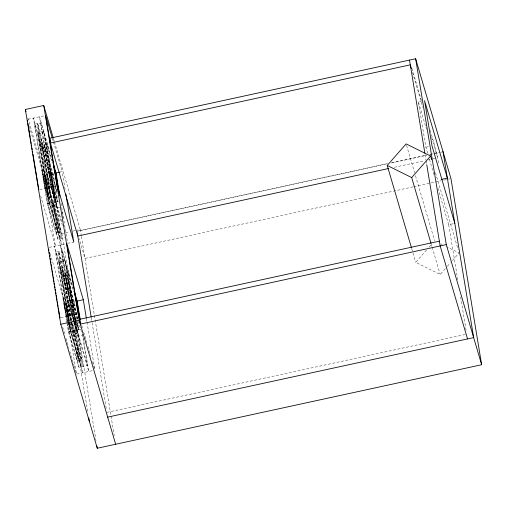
<?xml version="1.0" encoding="UTF-8"?>
<svg xmlns="http://www.w3.org/2000/svg" width="507" height="507" viewBox="0 0 507 507"><rect width="100%" height="100%" fill="white"/><g stroke="black" fill="none" stroke-linecap="round" stroke-linejoin="round"><path stroke-width="0.38" stroke-dasharray="2.54 1.9" d="M445.298 268.653L440.196 274.477L415.74 262.341L426.976 249.52M429.017 247.188L431.571 244.279M447.345 266.321L450.406 262.822M452.453 260.497L459.089 252.917L446.515 246.675M387.266 163.628L77.026 231.281L387.354 163.856M391.905 162.614L425.95 155.186M429.816 154.343L438.327 152.487M413.04 186.874L85.011 258.412L79.244 238.816M413.813 186.703L434.708 182.146M435.481 181.981L440.894 180.796M443.986 180.124L450.178 178.775M28.012 119.265L44.103 115.767M34.723 124.145L40.852 122.814L43.817 132.891L54.325 196.602L48.197 197.933L45.231 187.856L34.723 124.145L37.689 134.222L48.197 197.933M37.689 134.222L43.817 132.891M39.286 139.653L49.661 174.915L60.175 238.626L49.794 203.364L39.286 139.653L45.415 138.316L52.037 160.827M57.12 191.361L51.194 171.22L46.898 172.152L42.474 145.3L46.764 144.368L52.031 162.272M41.808 170.371L46.099 169.439L56.48 204.708L52.189 205.639L41.808 170.371L47.341 203.896L57.722 239.165L64.769 237.631M29.254 126.268L43.779 175.625L53.742 173.464M59.877 172.133L62.171 171.632L65.365 190.968M49.661 174.915L53.647 174.053M43.158 176.417L47.449 175.485L51.879 202.337L60.663 232.181L56.372 233.112L47.588 203.269L43.158 176.417L51.942 206.26L56.372 233.112M42.474 145.3L51.258 175.143L54.116 174.522M427.674 153.279L425.88 147.201L418.414 101.932L421.482 101.267M45.231 187.856L51.359 186.525L54.325 196.602M39.616 189.65L57.24 185.816M47.588 203.269L51.879 202.337M58.546 201.374L55.681 201.995L51.258 175.143M47.341 203.896L55.922 202.027L62.108 223.042M51.942 206.26L56.233 205.329L60.663 232.181M59.896 207.42L57.031 208.041L46.65 172.773L50.941 171.841L57.126 192.85M425.88 147.201L428.947 146.536M27.803 117.808L61.848 233.499L69.516 231.832M72.577 231.167L74.878 230.666M75.644 230.501L80.239 229.5L81.272 235.749M391.227 163.013L426.824 155.281M429.917 154.61L439.949 152.43M440.716 152.265L443.017 151.764M394.332 167.278L424.511 160.719M428.383 159.876L429.93 159.54M433.029 158.868L436.121 158.197M49.141 247.378L66.886 243.512M67.653 243.347L73.781 242.016M67.843 321.007L66.36 315.969L55.852 252.258L61.981 250.927L64.947 261.004L74.687 320.056M55.852 252.258L58.818 262.334L64.947 261.004M60.415 267.766L70.796 303.034L81.304 366.745L70.923 331.477L60.415 267.766L66.544 266.428L72.951 288.191M78.027 318.732L72.324 299.333L68.027 300.264L63.603 273.412L67.894 272.481L73.604 291.88M67.057 323.434L62.938 298.484L67.228 297.552L77.609 332.82L73.319 333.752L69.789 321.742M50.161 253.62L64.909 303.737L74.871 301.576M70.796 303.034L74.776 302.166M72.146 323.466L75.22 333.91L79.643 360.762L70.866 330.919L69.345 321.711L73.071 334.373L77.362 333.441L81.792 360.293L77.501 361.225L68.718 331.382L64.288 304.53L68.578 303.598L71.367 320.481M63.603 273.412L72.387 303.256L75.245 302.635M437.959 188.236L448.695 224.715L454.063 223.549M66.36 315.969L72.488 314.638L74.187 320.399M60.745 317.762L78.37 313.928M68.686 323.891L69.326 326.045L75.454 324.714L74.814 320.83M68.718 331.382L73.008 330.45L81.792 360.293M80.391 329.328L76.811 330.108L72.387 303.256M68.47 332.009L77.051 330.139L87.432 365.408L78.851 367.277L68.47 332.009L67.184 324.214M74.06 365.769L76.519 374.122L94.144 370.294M106.888 412.362L465.204 334.512M440.925 243.905L442.319 244.596M411.957 68.401L421.97 102.427M430.209 130.407L436.882 153.095L438.802 164.718M412.521 72.406L422.756 107.192M431.66 137.441L437.668 157.861M418.414 101.932L426.469 129.291M435.475 172.684L458.201 249.894M429.461 159.363L434.157 175.321M406.563 145.408L414.587 172.659M415.474 175.682L434.638 240.781M431.28 244.197L431.951 246.472M432.173 247.226L440.196 274.477M411.728 248.715L415.74 262.341M53.533 138.753L54.205 141.022M54.426 141.783L80.239 229.5M52.563 138.975L53.235 141.257M53.457 142.017L62.171 171.632M51.422 157.265L39.502 116.768L51.112 187.153L62.811 226.902M72.33 284.63L60.631 244.881L72.241 315.265L73.762 320.43M81.722 325.323L82.844 329.119M83.737 332.155L87.09 343.55M87.984 346.585L90.886 356.459M92.451 361.77L94.91 370.129M40.636 195.892L55.39 246.009L43.779 175.625M76.107 319.942L70.175 299.795L65.745 272.943L74.529 302.787L78.959 329.639L76.323 320.69M75.492 320.075L69.56 299.929L65.137 273.077L73.914 302.92L76.576 319.03M75.708 320.823L78.344 329.772L77.083 322.103M74.396 321.115L75.454 324.714M73.978 321.165L88.782 371.46L82.914 335.881M71.265 320.481L66.436 304.067L69.218 320.944M70.904 320.342L69.421 315.303L58.913 251.592L61.879 261.669L71.88 322.275M71.753 323.225L72.387 325.38L72.007 323.054M70.505 321.197L68.813 315.436L58.305 251.726L61.271 261.802L71.265 322.408M70.72 321.92L71.779 325.513L71.392 323.187M62.938 298.484L69.567 320.994M64.288 304.53L69.117 320.944M67.634 321.761L66.113 316.596L54.503 246.212L71.043 302.406L82.647 372.791L67.849 322.503M62.659 327.04L65.118 335.393M66.011 338.429L68.92 348.303M69.814 351.338L73.838 365.008M448.695 224.715L458.049 281.436M460.616 296.975L466.123 330.393M425.094 154.565L425.994 160.028M426.121 160.814L426.634 163.932M81.399 236.528L114.246 435.665M91.323 317.959L91.963 321.863M92.097 322.642L106.388 409.32M86.494 319.08L86.874 321.4M87.001 322.173L94.784 369.356M61.017 203.13L67.526 242.574M62.076 211.66L62.583 214.765M62.716 215.545L63.229 218.65M82.305 334.328L87.432 365.408M61.848 233.499L76.018 319.397M76.145 320.177L95.981 440.444M46.764 144.368L51.194 171.22M67.894 272.481L72.324 299.333M75.72 321.343L72.634 302.628L62.253 267.366L71.088 320.937M75.847 322.122L83.142 366.339L72.761 331.077L71.214 321.717M45.415 138.316L55.922 202.027M66.544 266.428L77.051 330.139M75.27 321.482L65.194 260.383L59.066 261.713L69.142 322.813M75.397 322.256L76.804 330.767L70.676 332.098L69.269 323.586M74.928 320.316L64.852 259.216L58.723 260.547L70.327 330.932L76.462 329.601L75.055 321.089M40.852 122.814L51.359 186.525M61.981 250.927L72.488 314.638M53.869 206.368L72.672 320.38M72.799 321.165L87.743 411.747M51.258 197.267L40.75 133.556L37.784 123.48L48.292 187.191M71.867 323.548L73.008 330.45M52.189 205.639L57.722 239.165M73.319 333.752L78.851 367.277M73.071 334.373L77.501 361.225M68.603 321.077L65.821 304.2L74.605 334.043L79.035 360.895L70.251 331.052L69.11 324.144M58.818 262.334L68.553 321.387M68.686 322.16L69.326 326.045M64.909 303.737L67.843 321.527M67.97 322.3L76.519 374.122M43.722 131.104L37.594 132.435L49.198 202.819L55.333 201.488L43.722 131.104M44.065 132.27L37.936 133.601L49.54 203.985L55.675 202.654L44.065 132.27M72.07 299.954L67.78 300.885L78.16 336.154L82.451 335.222L72.07 299.954M53.4 174.674L44.616 144.831L49.046 171.683L57.83 201.526L53.4 174.674M52.785 174.807L44.001 144.964L48.431 171.816L57.215 201.659L52.785 174.807M40.142 133.69L37.176 123.613L47.683 187.324L50.649 197.4L40.142 133.69M51.505 174.516L41.124 139.254L51.632 202.965L62.012 238.227L51.505 174.516M49.914 174.294L33.373 118.099L44.984 188.484L61.518 244.678L49.914 174.294M54.091 205.798L45.307 175.954L49.73 202.806L58.514 232.65L54.091 205.798M53.476 205.931L44.692 176.087L49.122 202.939L57.906 232.783L53.476 205.931"/><path stroke-width="0.76" d="M411.507 247.955L387.221 165.447L406.12 143.893L430.576 156.029L431.685 159.813M431.058 243.442L411.678 177.589L430.576 156.029M388.913 168.451L77.812 236.047L50.434 143.031L49.648 138.272L415.639 58.749L450.951 178.603L481.65 364.736L97.268 448.251L60.77 324.233L25.35 109.48L43.741 105.481L53.311 137.999M50.434 143.031L410.296 64.845L411.405 68.629M55.276 173.128L59.877 172.133M441.229 179.44L447.358 178.109L424.549 100.601L432.015 145.87L454.823 223.378M74.314 291.36L77.172 301.076L83.3 299.745L86.361 318.307M481.65 364.736L446.293 244.596L80.302 324.112L79.517 319.347L439.373 241.161M60.77 324.233L79.162 320.234L115.659 444.252M107.674 417.128L473.665 337.605L442.966 151.479M387.221 165.447L411.678 177.589M467.536 338.936L440.158 245.927L426.767 164.718M52.341 138.221L45.636 115.438L57.24 185.816L73.781 242.016L65.872 194.061M49.648 138.272L50.542 141.295M52.962 162.5L56.043 172.963L59.87 196.165M53.584 166.081L55.795 173.584L59.135 193.858M54.008 168.989L55.548 174.212L58.204 190.321M83.3 299.745L66.766 243.55L78.37 313.928L80.157 320.006M25.35 109.48L26.015 111.749M74.713 294.193L76.925 301.697L79.751 318.852M75.359 297.843L76.677 302.324L79.46 319.201M79.517 319.347L80.404 322.37M415.639 58.749L446.293 244.596M409.51 60.08L424.834 153M77.248 232.643L91.19 317.179M77.172 301.076L80.233 319.638M43.741 105.481L79.162 320.234M96.881 445.907L97.268 448.251M88.769 417.996L89.283 421.121M27.372 120.203L27.625 121.75M27.879 123.296L30.179 137.22M30.433 138.766L30.686 140.312M30.94 141.859L31.2 143.405M31.453 144.958L31.707 146.504M31.96 148.05L32.22 149.597M32.473 151.143L32.727 152.689M32.98 154.236L38.722 189.041M48.628 249.089L48.881 250.635M49.135 252.188L49.394 253.734M49.648 255.281L49.901 256.827M50.155 258.374L50.415 259.92M50.668 261.466L50.922 263.013M51.175 264.559L51.435 266.105M51.689 267.652L51.942 269.198M52.196 270.744L52.455 272.297M52.709 273.843L52.962 275.39M53.216 276.936L53.983 281.575M54.243 283.121L54.496 284.668M54.75 286.214L55.003 287.761M55.263 289.307L55.517 290.86M55.77 292.406L56.024 293.952M56.283 295.499L56.537 297.045M56.79 298.591L57.044 300.138M57.304 301.684L57.557 303.23M57.811 304.777L58.064 306.323M58.324 307.869L59.978 317.927"/></g></svg>
